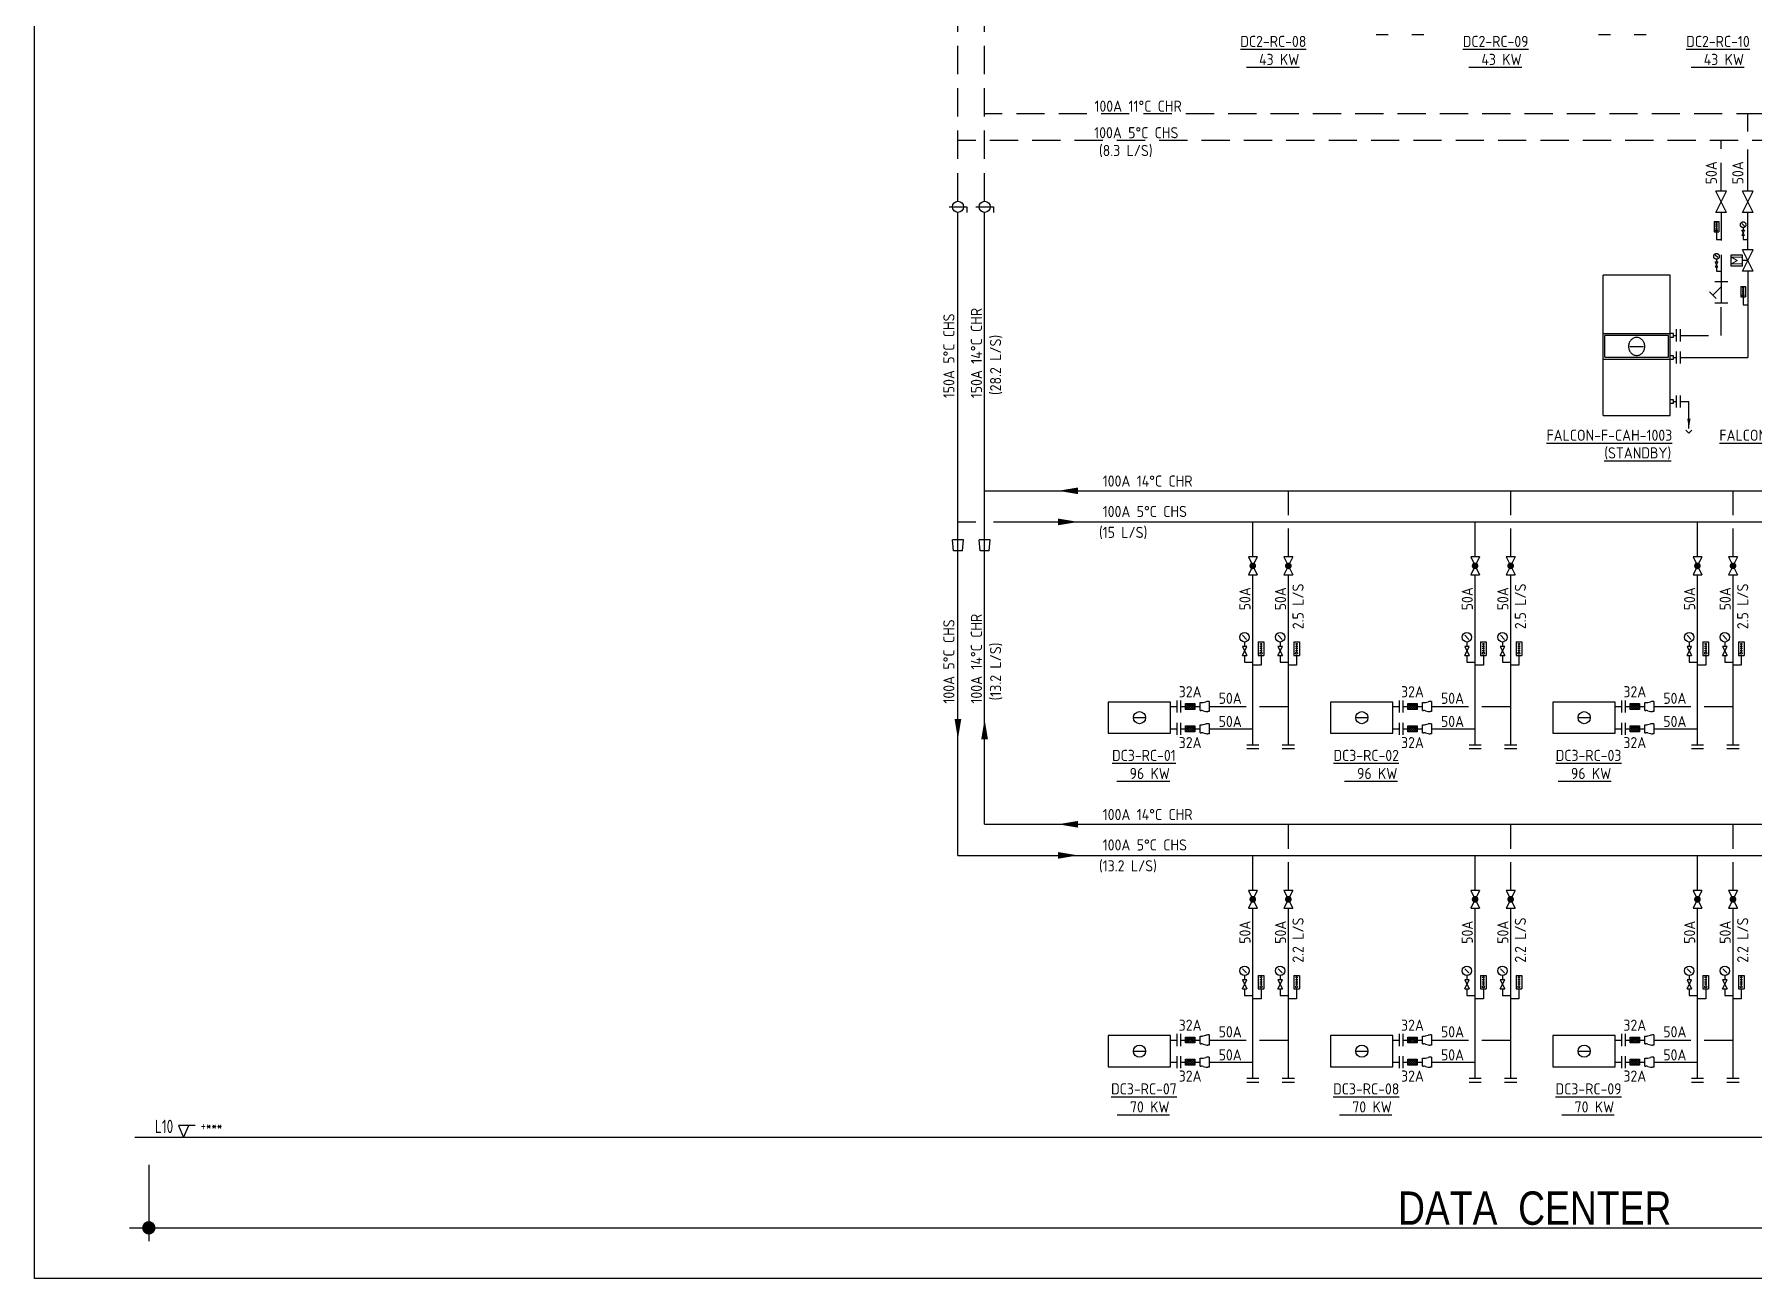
# Model space of a CAD drawing. Extents: x 41366 to 42076, y 84937 to 85507.
# Drawn here: x 41365.6 to 41752.2, y 84936.7 to 85216.5 of the extents above; entities that cross this region are included whole.
import ezdxf
from ezdxf.enums import TextEntityAlignment as Align

# ---------------------------------------------------------------- set-up
doc = ezdxf.new("R2010")
doc.units = 0
doc.header["$LTSCALE"] = 10
doc.linetypes.add('HIDDEN', pattern=[9.525, 6.35, -3.175])
for name, color, linetype in [('A-DETL-01', 1, 'Continuous'), ('DETL-TXT', 4, 'Continuous'), ('G-ANNO-TEXT', 3, 'Continuous'), ('M-CWTR-9PIPE-R', 110, 'Continuous'), ('M-CWTR-VAVE', 2, 'Continuous'), ('M-EQ-DCC-P2', 22, 'Continuous'), ('M-EQPM-TXT', 4, 'Continuous'), ('M-HVAC-CPIPE', 4, 'Continuous'), ('M-HVAC-EQPM', 22, 'Continuous'), ('M-PIPE-CHWR20', 110, 'Continuous'), ('M-PIPE-CHWS12', 130, 'Continuous'), ('M-PIPE-FITTING', 2, 'Continuous'), ('U-CDA-TXT', 4, 'Continuous'), ('U-CDA-V', 3, 'Continuous'), ('U-CH-V', 3, 'Continuous')]:
    doc.layers.add(name, color=color, linetype=linetype)
doc.styles.add('AA-TXT', font='isocp.shx', dxfattribs={"width": 0.8, "bigfont": 'chineset.shx'})

# ---------------------------------------------------------------- blocks, each defined once
blk = doc.blocks.new('RISER-TXT')
at = {"layer": 'G-ANNO-TEXT'}
for p, q in [((-1.15, 2.64), (0, 0)), ((2.6, 2.64), (-1.15, 2.64)), ((0, 0), (1.15, 2.64))]:
    blk.add_line(p, q, dxfattribs=at)
at = {"layer": 'G-ANNO-TEXT', "style": 'AA-TXT', "width": 0.8}
blk.add_attdef('LEVEL', text='', height=3, dxfattribs=at).set_placement((-2.33, 0.96), align=Align.RIGHT)
blk.add_attdef('HIGEHT', (3.82, 1.42), '', height=2.5, dxfattribs=at)
blk = doc.blocks.new('_Dot')
at = {"color": 0, "linetype": 'ByBlock', "lineweight": -2}
blk.add_line((-0.5, 0), (-1, 0), dxfattribs=at)
at = {"color": 0, "linetype": 'ByBlock', "const_width": 0.5}
blk.add_lwpolyline([(-0.25, 0, 1), (0.25, 0, 1)], format="xyb", close=True, dxfattribs=at)
blk = doc.blocks.new('R4-3')
for p, q in [((-4.4, 0), (4.4, 0)), ((4.4, 0), (4.4, -1.1)), ((-5.7, -10.2), (-5.7, -8.7)), ((5.7, -10.2), (-5.7, -10.2)), ((-4.7, -3.5), (-5.4, -6.4)), ((-4.4, 0), (-4.4, -1.1)), ((4.7, -3.5), (5.4, -6.4)), ((5.7, -10.2), (5.7, -8.7))]:
    blk.add_line(p, q)
for centre, start, end in [((4.3, -8.7), 166.373, 180), ((-14.4, -1.1), 346.373, 0), ((14.4, -1.1), 180, 193.627), ((-4.3, -8.7), 0, 13.627)]:
    blk.add_arc(centre, 10, start, end)
blk = doc.blocks.new('A$C5D640173')
at = {"layer": 'U-CDA-V'}
for p, q in [((0, 0), (0, 2.72)), ((0.88, 0), (0.88, 2.72))]:
    blk.add_line(p, q, dxfattribs=at)

msp = doc.modelspace()

# ---------------------------------------------------------------- hatches: boundary and pattern name
at = {"layer": 'M-PIPE-FITTING', "ltscale": 0.1}
h = msp.add_hatch(dxfattribs=at)
h.set_pattern_fill('ANSI37', color=256, scale=2.66144, style=0)
h.set_pattern_definition([(45, (41490.26258, 84876.54358), (-0.2352403, 0.2352403), []), (135, (41490.26258, 84876.54358), (-0.2352403, -0.2352403), [])])
h.paths.add_polyline_path([(41624.42, 85066.01), (41626.55, 85066.01), (41626.55, 85064.68), (41624.42, 85064.68)])
h = msp.add_hatch(dxfattribs=at)
h.set_pattern_fill('ANSI37', color=256, scale=2.66144, style=0)
h.set_pattern_definition([(45, (41540.26258, 84876.54358), (-0.2352403, 0.2352403), []), (135, (41540.26258, 84876.54358), (-0.2352403, -0.2352403), [])])
h.paths.add_polyline_path([(41674.42, 85066.01), (41676.55, 85066.01), (41676.55, 85064.68), (41674.42, 85064.68)])
h = msp.add_hatch(dxfattribs=at)
h.set_pattern_fill('ANSI37', color=256, scale=2.66144, style=0)
h.set_pattern_definition([(45, (41590.26258, 84876.54358), (-0.2352403, 0.2352403), []), (135, (41590.26258, 84876.54358), (-0.2352403, -0.2352403), [])])
h.paths.add_polyline_path([(41724.42, 85066.01), (41726.55, 85066.01), (41726.55, 85064.68), (41724.42, 85064.68)])
h = msp.add_hatch(dxfattribs=at)
h.set_pattern_fill('ANSI37', color=256, scale=2.66144, style=0)
h.set_pattern_definition([(45, (41490.26258, 84871.54358), (-0.2352403, 0.2352403), []), (135, (41490.26258, 84871.54358), (-0.2352403, -0.2352403), [])])
h.paths.add_polyline_path([(41624.42, 85061.01), (41626.55, 85061.01), (41626.55, 85059.68), (41624.42, 85059.68)])
h = msp.add_hatch(dxfattribs=at)
h.set_pattern_fill('ANSI37', color=256, scale=2.66144, style=0)
h.set_pattern_definition([(45, (41540.26258, 84871.54358), (-0.2352403, 0.2352403), []), (135, (41540.26258, 84871.54358), (-0.2352403, -0.2352403), [])])
h.paths.add_polyline_path([(41674.42, 85061.01), (41676.55, 85061.01), (41676.55, 85059.68), (41674.42, 85059.68)])
h = msp.add_hatch(dxfattribs=at)
h.set_pattern_fill('ANSI37', color=256, scale=2.66144, style=0)
h.set_pattern_definition([(45, (41590.26258, 84871.54358), (-0.2352403, 0.2352403), []), (135, (41590.26258, 84871.54358), (-0.2352403, -0.2352403), [])])
h.paths.add_polyline_path([(41724.42, 85061.01), (41726.55, 85061.01), (41726.55, 85059.68), (41724.42, 85059.68)])
h = msp.add_hatch(dxfattribs=at)
h.set_pattern_fill('ANSI37', color=256, scale=2.66144, style=0)
h.set_pattern_definition([(45, (41490.26258, 84801.54358), (-0.2352403, 0.2352403), []), (135, (41490.26258, 84801.54358), (-0.2352403, -0.2352403), [])])
h.paths.add_polyline_path([(41624.42, 84991.01), (41626.55, 84991.01), (41626.55, 84989.68), (41624.42, 84989.68)])
h = msp.add_hatch(dxfattribs=at)
h.set_pattern_fill('ANSI37', color=256, scale=2.66144, style=0)
h.set_pattern_definition([(45, (41540.26258, 84801.54358), (-0.2352403, 0.2352403), []), (135, (41540.26258, 84801.54358), (-0.2352403, -0.2352403), [])])
h.paths.add_polyline_path([(41674.42, 84991.01), (41676.55, 84991.01), (41676.55, 84989.68), (41674.42, 84989.68)])
h = msp.add_hatch(dxfattribs=at)
h.set_pattern_fill('ANSI37', color=256, scale=2.66144, style=0)
h.set_pattern_definition([(45, (41590.26258, 84801.54358), (-0.2352403, 0.2352403), []), (135, (41590.26258, 84801.54358), (-0.2352403, -0.2352403), [])])
h.paths.add_polyline_path([(41724.42, 84991.01), (41726.55, 84991.01), (41726.55, 84989.68), (41724.42, 84989.68)])
h = msp.add_hatch(dxfattribs=at)
h.set_pattern_fill('ANSI37', color=256, scale=2.66144, style=0)
h.set_pattern_definition([(45, (41490.26258, 84796.54358), (-0.2352403, 0.2352403), []), (135, (41490.26258, 84796.54358), (-0.2352403, -0.2352403), [])])
h.paths.add_polyline_path([(41624.42, 84986.01), (41626.55, 84986.01), (41626.55, 84984.68), (41624.42, 84984.68)])
h = msp.add_hatch(dxfattribs=at)
h.set_pattern_fill('ANSI37', color=256, scale=2.66144, style=0)
h.set_pattern_definition([(45, (41540.26258, 84796.54358), (-0.2352403, 0.2352403), []), (135, (41540.26258, 84796.54358), (-0.2352403, -0.2352403), [])])
h.paths.add_polyline_path([(41674.42, 84986.01), (41676.55, 84986.01), (41676.55, 84984.68), (41674.42, 84984.68)])
h = msp.add_hatch(dxfattribs=at)
h.set_pattern_fill('ANSI37', color=256, scale=2.66144, style=0)
h.set_pattern_definition([(45, (41590.26258, 84796.54358), (-0.2352403, 0.2352403), []), (135, (41590.26258, 84796.54358), (-0.2352403, -0.2352403), [])])
h.paths.add_polyline_path([(41724.42, 84986.01), (41726.55, 84986.01), (41726.55, 84984.68), (41724.42, 84984.68)])

# ---------------------------------------------------------------- linework, layer by layer
at = {"color": 2}
for p, q in [((41391.3, 84962.28), (41391.3, 84945.11)), ((41386.94, 84948.11), (42041.39, 84948.11))]:
    msp.add_line(p, q, dxfattribs=at)
at = {"layer": 'A-DETL-01', "linetype": 'Continuous'}
msp.add_line((42049.3, 84968.46), (41388.12, 84968.46), dxfattribs=at)
at = {"layer": 'DEFPOINTS', "color": 1}
msp.add_lwpolyline([(41365.57, 85507.15), (42076.35, 85507.15), (42076.35, 84936.69), (41365.57, 84936.69)], close=True, dxfattribs=at)
at = {"layer": 'M-CWTR-9PIPE-R', "color": 252, "linetype": 'HIDDEN'}
for p, q in [((41750.88, 85194.66), (41750.88, 85198.66)), ((41750.88, 85181.29), (41750.88, 85190.66)), ((41750.91, 85168.06), (41750.91, 85176.49)), ((41750.9, 85163.26), (41750.9, 85143.83)), ((41735.71, 85143.83), (41750.9, 85143.83))]:
    msp.add_line(p, q, dxfattribs=at)
at = {"layer": 'M-CWTR-VAVE', "color": 252, "linetype": 'HIDDEN'}
for p, q in [((41743.72, 85176.49), (41746.12, 85181.29)), ((41746.12, 85176.49), (41743.72, 85181.29)), ((41746.12, 85181.29), (41743.72, 85181.29)), ((41749.71, 85176.49), (41752.11, 85181.29)), ((41752.11, 85176.49), (41749.71, 85181.29)), ((41752.11, 85181.29), (41749.71, 85181.29)), ((41746.12, 85176.49), (41743.72, 85176.49)), ((41752.11, 85176.49), (41749.71, 85176.49)), ((41743.36, 85174.45), (41744.34, 85174.45)), ((41743.36, 85174.45), (41744.34, 85174.45)), ((41743.36, 85174.45), (41743.36, 85172.09)), ((41743.36, 85174.45), (41743.36, 85172.09)), ((41743.36, 85172.09), (41744.34, 85172.09)), ((41743.36, 85172.09), (41744.34, 85172.09)), ((41743.66, 85174.13), (41744.05, 85174.13)), ((41743.66, 85174.13), (41744.05, 85174.13)), ((41743.66, 85173.74), (41744.05, 85173.74)), ((41743.66, 85173.74), (41744.05, 85173.74)), ((41743.66, 85173.35), (41744.05, 85173.35)), ((41743.66, 85173.35), (41744.05, 85173.35)), ((41743.66, 85172.95), (41744.05, 85172.95)), ((41743.66, 85172.95), (41744.05, 85172.95)), ((41743.85, 85174.24), (41743.85, 85172.63)), ((41743.85, 85174.24), (41743.85, 85172.63)), ((41743.85, 85172.09), (41743.85, 85170.35)), ((41743.85, 85172.09), (41743.85, 85170.35)), ((41744.34, 85174.45), (41744.34, 85172.09)), ((41744.34, 85174.45), (41744.34, 85172.09)), ((41750.15, 85172.46), (41749.55, 85171.26)), ((41750.15, 85171.26), (41749.55, 85172.46)), ((41749.55, 85172.46), (41750.15, 85172.46)), ((41750.15, 85171.26), (41749.55, 85171.26)), ((41750.13, 85173.42), (41749.58, 85173.97)), ((41749.85, 85173.06), (41749.85, 85172.46)), ((41749.85, 85171.26), (41749.85, 85170.35)), ((41743.85, 85170.35), (41744.9, 85170.35)), ((41749.71, 85163.26), (41752.11, 85168.06)), ((41752.11, 85163.26), (41749.71, 85168.06)), ((41752.11, 85168.06), (41749.71, 85168.06)), ((41749.85, 85170.35), (41750.9, 85170.35)), ((41744.15, 85165.36), (41743.55, 85164.16)), ((41744.15, 85164.16), (41743.55, 85165.36)), ((41743.55, 85165.36), (41744.15, 85165.36)), ((41744.15, 85164.16), (41743.55, 85164.16)), ((41744.13, 85166.33), (41743.58, 85166.88)), ((41743.85, 85165.96), (41743.85, 85165.36)), ((41743.85, 85164.16), (41743.85, 85163.26)), ((41744.91, 85159.77), (41743.01, 85157.86)), ((41746.42, 85160.86), (41743.45, 85160.86)), ((41743.85, 85163.26), (41744.9, 85163.26)), ((41744.91, 85160.86), (41744.91, 85156.06)), ((41749.36, 85159.81), (41750.34, 85159.81)), ((41749.36, 85159.81), (41750.34, 85159.81)), ((41749.36, 85159.81), (41749.36, 85157.46)), ((41749.36, 85159.81), (41749.36, 85157.46)), ((41752.11, 85163.26), (41749.71, 85163.26)), ((41750.34, 85159.81), (41750.34, 85157.46)), ((41750.34, 85159.81), (41750.34, 85157.46)), ((41742.25, 85158.62), (41743.77, 85157.1)), ((41746.42, 85156.06), (41743.45, 85156.06)), ((41749.36, 85157.46), (41750.34, 85157.46)), ((41749.36, 85157.46), (41750.34, 85157.46)), ((41749.66, 85159.5), (41750.05, 85159.5)), ((41749.66, 85159.5), (41750.05, 85159.5)), ((41749.66, 85159.1), (41750.05, 85159.1)), ((41749.66, 85159.1), (41750.05, 85159.1)), ((41749.66, 85158.71), (41750.05, 85158.71)), ((41749.66, 85158.71), (41750.05, 85158.71)), ((41749.66, 85158.32), (41750.05, 85158.32)), ((41749.66, 85158.32), (41750.05, 85158.32)), ((41749.85, 85159.61), (41749.85, 85157.99)), ((41749.85, 85159.61), (41749.85, 85157.99)), ((41749.85, 85157.46), (41749.85, 85155.72)), ((41749.85, 85157.46), (41749.85, 85155.72)), ((41749.85, 85155.72), (41750.9, 85155.72))]:
    msp.add_line(p, q, dxfattribs=at)
at = {"layer": 'M-CWTR-VAVE'}
for p, q in [((41640.57, 85098.99), (41638.57, 85098.99)), ((41640.57, 85098.99), (41638.57, 85094.99)), ((41638.57, 85098.99), (41640.57, 85094.99)), ((41648.57, 85098.99), (41646.57, 85098.99)), ((41648.57, 85098.99), (41646.57, 85094.99)), ((41646.57, 85098.99), (41648.57, 85094.99)), ((41690.57, 85098.99), (41688.57, 85098.99)), ((41690.57, 85098.99), (41688.57, 85094.99)), ((41688.57, 85098.99), (41690.57, 85094.99)), ((41698.57, 85098.99), (41696.57, 85098.99)), ((41698.57, 85098.99), (41696.57, 85094.99)), ((41696.57, 85098.99), (41698.57, 85094.99)), ((41740.57, 85098.99), (41738.57, 85098.99)), ((41740.57, 85098.99), (41738.57, 85094.99)), ((41738.57, 85098.99), (41740.57, 85094.99)), ((41748.57, 85098.99), (41746.57, 85098.99)), ((41748.57, 85098.99), (41746.57, 85094.99)), ((41746.57, 85098.99), (41748.57, 85094.99)), ((41638.57, 85094.99), (41640.57, 85094.99)), ((41646.57, 85094.99), (41648.57, 85094.99)), ((41688.57, 85094.99), (41690.57, 85094.99)), ((41696.57, 85094.99), (41698.57, 85094.99)), ((41738.57, 85094.99), (41740.57, 85094.99)), ((41746.57, 85094.99), (41748.57, 85094.99)), ((41638.22, 85078.86), (41637.22, 85078.86)), ((41637.22, 85076.86), (41638.22, 85078.86)), ((41637.22, 85078.86), (41638.22, 85076.86)), ((41638.18, 85080.46), (41637.26, 85081.38)), ((41637.72, 85079.86), (41637.72, 85078.86)), ((41640.79, 85079.87), (41642.04, 85079.87)), ((41640.79, 85079.87), (41640.79, 85076.86)), ((41641.16, 85079.47), (41641.67, 85079.47)), ((41641.16, 85078.96), (41641.67, 85078.96)), ((41641.16, 85078.46), (41641.67, 85078.46)), ((41641.42, 85079.61), (41641.42, 85077.54)), ((41642.04, 85079.87), (41642.04, 85076.86)), ((41646.22, 85078.86), (41645.22, 85078.86)), ((41645.22, 85076.86), (41646.22, 85078.86)), ((41645.22, 85078.86), (41646.22, 85076.86)), ((41646.18, 85080.46), (41645.26, 85081.38)), ((41645.72, 85079.86), (41645.72, 85078.86)), ((41648.79, 85079.87), (41650.04, 85079.87)), ((41648.79, 85079.87), (41648.79, 85076.86)), ((41649.16, 85079.47), (41649.67, 85079.47)), ((41649.16, 85078.96), (41649.67, 85078.96)), ((41649.16, 85078.46), (41649.67, 85078.46)), ((41649.42, 85079.61), (41649.42, 85077.54)), ((41650.04, 85079.87), (41650.04, 85076.86)), ((41688.22, 85078.86), (41687.22, 85078.86)), ((41687.22, 85076.86), (41688.22, 85078.86)), ((41687.22, 85078.86), (41688.22, 85076.86)), ((41688.18, 85080.46), (41687.26, 85081.38)), ((41687.72, 85079.86), (41687.72, 85078.86)), ((41690.79, 85079.87), (41692.04, 85079.87)), ((41690.79, 85079.87), (41690.79, 85076.86)), ((41691.16, 85079.47), (41691.67, 85079.47)), ((41691.16, 85078.96), (41691.67, 85078.96)), ((41691.16, 85078.46), (41691.67, 85078.46)), ((41691.42, 85079.61), (41691.42, 85077.54)), ((41692.04, 85079.87), (41692.04, 85076.86)), ((41696.22, 85078.86), (41695.22, 85078.86)), ((41695.22, 85076.86), (41696.22, 85078.86)), ((41695.22, 85078.86), (41696.22, 85076.86)), ((41696.18, 85080.46), (41695.26, 85081.38)), ((41695.72, 85079.86), (41695.72, 85078.86)), ((41698.79, 85079.87), (41700.04, 85079.87)), ((41698.79, 85079.87), (41698.79, 85076.86)), ((41699.16, 85079.47), (41699.67, 85079.47)), ((41699.16, 85078.96), (41699.67, 85078.96)), ((41699.16, 85078.46), (41699.67, 85078.46)), ((41699.42, 85079.61), (41699.42, 85077.54)), ((41700.04, 85079.87), (41700.04, 85076.86)), ((41738.22, 85078.86), (41737.22, 85078.86)), ((41737.22, 85076.86), (41738.22, 85078.86)), ((41737.22, 85078.86), (41738.22, 85076.86)), ((41738.18, 85080.46), (41737.26, 85081.38)), ((41737.72, 85079.86), (41737.72, 85078.86)), ((41740.79, 85079.87), (41742.04, 85079.87)), ((41740.79, 85079.87), (41740.79, 85076.86)), ((41741.16, 85079.47), (41741.67, 85079.47)), ((41741.16, 85078.96), (41741.67, 85078.96)), ((41741.16, 85078.46), (41741.67, 85078.46)), ((41741.42, 85079.61), (41741.42, 85077.54)), ((41742.04, 85079.87), (41742.04, 85076.86)), ((41746.22, 85078.86), (41745.22, 85078.86)), ((41745.22, 85076.86), (41746.22, 85078.86)), ((41745.22, 85078.86), (41746.22, 85076.86)), ((41746.18, 85080.46), (41745.26, 85081.38)), ((41745.72, 85079.86), (41745.72, 85078.86)), ((41748.79, 85079.87), (41750.04, 85079.87)), ((41748.79, 85079.87), (41748.79, 85076.86)), ((41749.16, 85079.47), (41749.67, 85079.47)), ((41749.16, 85078.96), (41749.67, 85078.96)), ((41749.16, 85078.46), (41749.67, 85078.46)), ((41749.42, 85079.61), (41749.42, 85077.54)), ((41750.04, 85079.87), (41750.04, 85076.86)), ((41637.22, 85076.86), (41638.22, 85076.86)), ((41637.72, 85076.86), (41637.72, 85075.35)), ((41637.72, 85075.35), (41639.57, 85075.35)), ((41641.42, 85074.63), (41639.57, 85074.63)), ((41640.79, 85076.86), (41642.04, 85076.86)), ((41641.16, 85077.96), (41641.67, 85077.96)), ((41641.42, 85076.86), (41641.42, 85074.63)), ((41645.22, 85076.86), (41646.22, 85076.86)), ((41645.72, 85076.86), (41645.72, 85075.35)), ((41645.72, 85075.35), (41647.57, 85075.35)), ((41649.42, 85074.63), (41647.57, 85074.63)), ((41648.79, 85076.86), (41650.04, 85076.86)), ((41649.16, 85077.96), (41649.67, 85077.96)), ((41649.42, 85076.86), (41649.42, 85074.63)), ((41687.22, 85076.86), (41688.22, 85076.86)), ((41687.72, 85076.86), (41687.72, 85075.35)), ((41687.72, 85075.35), (41689.57, 85075.35)), ((41691.42, 85074.63), (41689.57, 85074.63)), ((41690.79, 85076.86), (41692.04, 85076.86)), ((41691.16, 85077.96), (41691.67, 85077.96)), ((41691.42, 85076.86), (41691.42, 85074.63)), ((41695.22, 85076.86), (41696.22, 85076.86)), ((41695.72, 85076.86), (41695.72, 85075.35)), ((41695.72, 85075.35), (41697.57, 85075.35)), ((41699.42, 85074.63), (41697.57, 85074.63)), ((41698.79, 85076.86), (41700.04, 85076.86)), ((41699.16, 85077.96), (41699.67, 85077.96)), ((41699.42, 85076.86), (41699.42, 85074.63)), ((41737.22, 85076.86), (41738.22, 85076.86)), ((41737.72, 85076.86), (41737.72, 85075.35)), ((41737.72, 85075.35), (41739.57, 85075.35)), ((41741.42, 85074.63), (41739.57, 85074.63)), ((41740.79, 85076.86), (41742.04, 85076.86)), ((41741.16, 85077.96), (41741.67, 85077.96)), ((41741.42, 85076.86), (41741.42, 85074.63)), ((41745.22, 85076.86), (41746.22, 85076.86)), ((41745.72, 85076.86), (41745.72, 85075.35)), ((41745.72, 85075.35), (41747.57, 85075.35)), ((41749.42, 85074.63), (41747.57, 85074.63)), ((41748.79, 85076.86), (41750.04, 85076.86)), ((41749.16, 85077.96), (41749.67, 85077.96)), ((41749.42, 85076.86), (41749.42, 85074.63)), ((41640.57, 85023.99), (41638.57, 85023.99)), ((41640.57, 85023.99), (41638.57, 85019.99)), ((41638.57, 85023.99), (41640.57, 85019.99)), ((41648.57, 85023.99), (41646.57, 85023.99)), ((41648.57, 85023.99), (41646.57, 85019.99)), ((41646.57, 85023.99), (41648.57, 85019.99)), ((41690.57, 85023.99), (41688.57, 85023.99)), ((41690.57, 85023.99), (41688.57, 85019.99)), ((41688.57, 85023.99), (41690.57, 85019.99)), ((41698.57, 85023.99), (41696.57, 85023.99)), ((41698.57, 85023.99), (41696.57, 85019.99)), ((41696.57, 85023.99), (41698.57, 85019.99)), ((41740.57, 85023.99), (41738.57, 85023.99)), ((41740.57, 85023.99), (41738.57, 85019.99)), ((41738.57, 85023.99), (41740.57, 85019.99)), ((41748.57, 85023.99), (41746.57, 85023.99)), ((41748.57, 85023.99), (41746.57, 85019.99)), ((41746.57, 85023.99), (41748.57, 85019.99)), ((41638.57, 85019.99), (41640.57, 85019.99)), ((41646.57, 85019.99), (41648.57, 85019.99)), ((41688.57, 85019.99), (41690.57, 85019.99)), ((41696.57, 85019.99), (41698.57, 85019.99)), ((41738.57, 85019.99), (41740.57, 85019.99)), ((41746.57, 85019.99), (41748.57, 85019.99)), ((41638.18, 85005.46), (41637.26, 85006.38)), ((41646.18, 85005.46), (41645.26, 85006.38)), ((41688.18, 85005.46), (41687.26, 85006.38)), ((41696.18, 85005.46), (41695.26, 85006.38)), ((41738.18, 85005.46), (41737.26, 85006.38)), ((41746.18, 85005.46), (41745.26, 85006.38)), ((41638.22, 85003.86), (41637.22, 85003.86)), ((41637.22, 85001.86), (41638.22, 85003.86)), ((41637.22, 85003.86), (41638.22, 85001.86)), ((41637.22, 85001.86), (41638.22, 85001.86)), ((41637.72, 85004.86), (41637.72, 85003.86)), ((41637.72, 85001.86), (41637.72, 85000.35)), ((41640.79, 85004.87), (41642.04, 85004.87)), ((41640.79, 85004.87), (41640.79, 85001.86)), ((41640.79, 85001.86), (41642.04, 85001.86)), ((41641.16, 85004.47), (41641.67, 85004.47)), ((41641.16, 85003.96), (41641.67, 85003.96)), ((41641.16, 85003.46), (41641.67, 85003.46)), ((41641.16, 85002.96), (41641.67, 85002.96)), ((41641.42, 85004.61), (41641.42, 85002.54)), ((41641.42, 85001.86), (41641.42, 84999.63)), ((41642.04, 85004.87), (41642.04, 85001.86)), ((41646.22, 85003.86), (41645.22, 85003.86)), ((41645.22, 85001.86), (41646.22, 85003.86)), ((41645.22, 85003.86), (41646.22, 85001.86)), ((41645.22, 85001.86), (41646.22, 85001.86)), ((41645.72, 85004.86), (41645.72, 85003.86)), ((41645.72, 85001.86), (41645.72, 85000.35)), ((41648.79, 85004.87), (41650.04, 85004.87)), ((41648.79, 85004.87), (41648.79, 85001.86)), ((41648.79, 85001.86), (41650.04, 85001.86)), ((41649.16, 85004.47), (41649.67, 85004.47)), ((41649.16, 85003.96), (41649.67, 85003.96)), ((41649.16, 85003.46), (41649.67, 85003.46)), ((41649.16, 85002.96), (41649.67, 85002.96)), ((41649.42, 85004.61), (41649.42, 85002.54)), ((41649.42, 85001.86), (41649.42, 84999.63)), ((41650.04, 85004.87), (41650.04, 85001.86)), ((41688.22, 85003.86), (41687.22, 85003.86)), ((41687.22, 85001.86), (41688.22, 85003.86)), ((41687.22, 85003.86), (41688.22, 85001.86)), ((41687.22, 85001.86), (41688.22, 85001.86)), ((41687.72, 85004.86), (41687.72, 85003.86)), ((41687.72, 85001.86), (41687.72, 85000.35)), ((41690.79, 85004.87), (41692.04, 85004.87)), ((41690.79, 85004.87), (41690.79, 85001.86)), ((41690.79, 85001.86), (41692.04, 85001.86)), ((41691.16, 85004.47), (41691.67, 85004.47)), ((41691.16, 85003.96), (41691.67, 85003.96)), ((41691.16, 85003.46), (41691.67, 85003.46)), ((41691.16, 85002.96), (41691.67, 85002.96)), ((41691.42, 85004.61), (41691.42, 85002.54)), ((41691.42, 85001.86), (41691.42, 84999.63)), ((41692.04, 85004.87), (41692.04, 85001.86)), ((41696.22, 85003.86), (41695.22, 85003.86)), ((41695.22, 85001.86), (41696.22, 85003.86)), ((41695.22, 85003.86), (41696.22, 85001.86)), ((41695.22, 85001.86), (41696.22, 85001.86)), ((41695.72, 85004.86), (41695.72, 85003.86)), ((41695.72, 85001.86), (41695.72, 85000.35)), ((41698.79, 85004.87), (41700.04, 85004.87)), ((41698.79, 85004.87), (41698.79, 85001.86)), ((41698.79, 85001.86), (41700.04, 85001.86)), ((41699.16, 85004.47), (41699.67, 85004.47)), ((41699.16, 85003.96), (41699.67, 85003.96)), ((41699.16, 85003.46), (41699.67, 85003.46)), ((41699.16, 85002.96), (41699.67, 85002.96)), ((41699.42, 85004.61), (41699.42, 85002.54)), ((41699.42, 85001.86), (41699.42, 84999.63)), ((41700.04, 85004.87), (41700.04, 85001.86)), ((41738.22, 85003.86), (41737.22, 85003.86)), ((41737.22, 85001.86), (41738.22, 85003.86)), ((41737.22, 85003.86), (41738.22, 85001.86)), ((41737.22, 85001.86), (41738.22, 85001.86)), ((41737.72, 85004.86), (41737.72, 85003.86)), ((41737.72, 85001.86), (41737.72, 85000.35)), ((41740.79, 85004.87), (41742.04, 85004.87)), ((41740.79, 85004.87), (41740.79, 85001.86)), ((41740.79, 85001.86), (41742.04, 85001.86)), ((41741.16, 85004.47), (41741.67, 85004.47)), ((41741.16, 85003.96), (41741.67, 85003.96)), ((41741.16, 85003.46), (41741.67, 85003.46)), ((41741.16, 85002.96), (41741.67, 85002.96)), ((41741.42, 85004.61), (41741.42, 85002.54)), ((41741.42, 85001.86), (41741.42, 84999.63)), ((41742.04, 85004.87), (41742.04, 85001.86)), ((41746.22, 85003.86), (41745.22, 85003.86)), ((41745.22, 85001.86), (41746.22, 85003.86)), ((41745.22, 85003.86), (41746.22, 85001.86)), ((41745.22, 85001.86), (41746.22, 85001.86)), ((41745.72, 85004.86), (41745.72, 85003.86)), ((41745.72, 85001.86), (41745.72, 85000.35)), ((41748.79, 85004.87), (41750.04, 85004.87)), ((41748.79, 85004.87), (41748.79, 85001.86)), ((41748.79, 85001.86), (41750.04, 85001.86)), ((41749.16, 85004.47), (41749.67, 85004.47)), ((41749.16, 85003.96), (41749.67, 85003.96)), ((41749.16, 85003.46), (41749.67, 85003.46)), ((41749.16, 85002.96), (41749.67, 85002.96)), ((41749.42, 85004.61), (41749.42, 85002.54)), ((41749.42, 85001.86), (41749.42, 84999.63)), ((41750.04, 85004.87), (41750.04, 85001.86)), ((41637.72, 85000.35), (41639.57, 85000.35)), ((41641.42, 84999.63), (41639.57, 84999.63)), ((41645.72, 85000.35), (41647.57, 85000.35)), ((41649.42, 84999.63), (41647.57, 84999.63)), ((41687.72, 85000.35), (41689.57, 85000.35)), ((41691.42, 84999.63), (41689.57, 84999.63)), ((41695.72, 85000.35), (41697.57, 85000.35)), ((41699.42, 84999.63), (41697.57, 84999.63)), ((41737.72, 85000.35), (41739.57, 85000.35)), ((41741.42, 84999.63), (41739.57, 84999.63)), ((41745.72, 85000.35), (41747.57, 85000.35)), ((41749.42, 84999.63), (41747.57, 84999.63))]:
    msp.add_line(p, q, dxfattribs=at)
at = {"layer": 'M-CWTR-VAVE', "const_width": 0.75}
for points in [[(41639.19, 85096.99, 1), (41639.94, 85096.99, 1)], [(41647.19, 85096.99, 1), (41647.94, 85096.99, 1)], [(41689.19, 85096.99, 1), (41689.94, 85096.99, 1)], [(41697.19, 85096.99, 1), (41697.94, 85096.99, 1)], [(41739.19, 85096.99, 1), (41739.94, 85096.99, 1)], [(41747.19, 85096.99, 1), (41747.94, 85096.99, 1)], [(41639.19, 85021.99, 1), (41639.94, 85021.99, 1)], [(41647.19, 85021.99, 1), (41647.94, 85021.99, 1)], [(41689.19, 85021.99, 1), (41689.94, 85021.99, 1)], [(41697.19, 85021.99, 1), (41697.94, 85021.99, 1)], [(41739.19, 85021.99, 1), (41739.94, 85021.99, 1)], [(41747.19, 85021.99, 1), (41747.94, 85021.99, 1)]]:
    msp.add_lwpolyline(points, format="xyb", close=True, dxfattribs=at)
at = {"layer": 'M-CWTR-VAVE', "color": 252, "linetype": 'HIDDEN'}
for centre, radius in [((41743.85, 85172.45), 0.174), ((41743.85, 85172.45), 0.174), ((41749.85, 85173.7), 0.637), ((41743.85, 85166.6), 0.637), ((41749.85, 85157.82), 0.174), ((41749.85, 85157.82), 0.174)]:
    msp.add_circle(centre, radius, dxfattribs=at)
at = {"layer": 'M-CWTR-VAVE'}
for centre, radius in [((41637.72, 85080.92), 1.06), ((41645.72, 85080.92), 1.06), ((41687.72, 85080.92), 1.06), ((41695.72, 85080.92), 1.06), ((41737.72, 85080.92), 1.06), ((41745.72, 85080.92), 1.06), ((41641.42, 85077.32), 0.223), ((41649.42, 85077.32), 0.223), ((41691.42, 85077.32), 0.223), ((41699.42, 85077.32), 0.223), ((41741.42, 85077.32), 0.223), ((41749.42, 85077.32), 0.223), ((41637.72, 85005.92), 1.06), ((41645.72, 85005.92), 1.06), ((41687.72, 85005.92), 1.06), ((41695.72, 85005.92), 1.06), ((41737.72, 85005.92), 1.06), ((41745.72, 85005.92), 1.06), ((41641.42, 85002.32), 0.223), ((41649.42, 85002.32), 0.223), ((41691.42, 85002.32), 0.223), ((41699.42, 85002.32), 0.223), ((41741.42, 85002.32), 0.223), ((41749.42, 85002.32), 0.223)]:
    msp.add_circle(centre, radius, dxfattribs=at)
at = {"layer": 'M-EQ-DCC-P2'}
for p, q in [((41621.08, 85065.35), (41622.54, 85065.35)), ((41622.54, 85063.99), (41622.54, 85066.71)), ((41623.42, 85063.99), (41623.42, 85066.71)), ((41671.08, 85065.35), (41672.54, 85065.35)), ((41672.54, 85063.99), (41672.54, 85066.71)), ((41673.42, 85063.99), (41673.42, 85066.71)), ((41721.08, 85065.35), (41722.54, 85065.35)), ((41722.54, 85063.99), (41722.54, 85066.71)), ((41723.42, 85063.99), (41723.42, 85066.71)), ((41612.86, 85062.85), (41615.29, 85062.85)), ((41621.08, 85060.35), (41622.54, 85060.35)), ((41622.54, 85058.99), (41622.54, 85061.71)), ((41623.42, 85058.99), (41623.42, 85061.71)), ((41662.86, 85062.85), (41665.29, 85062.85)), ((41671.08, 85060.35), (41672.54, 85060.35)), ((41672.54, 85058.99), (41672.54, 85061.71)), ((41673.42, 85058.99), (41673.42, 85061.71)), ((41712.86, 85062.85), (41715.29, 85062.85)), ((41721.08, 85060.35), (41722.54, 85060.35)), ((41722.54, 85058.99), (41722.54, 85061.71)), ((41723.42, 85058.99), (41723.42, 85061.71)), ((41621.08, 84990.35), (41622.54, 84990.35)), ((41622.54, 84988.99), (41622.54, 84991.71)), ((41623.42, 84988.99), (41623.42, 84991.71)), ((41671.08, 84990.35), (41672.54, 84990.35)), ((41672.54, 84988.99), (41672.54, 84991.71)), ((41673.42, 84988.99), (41673.42, 84991.71)), ((41721.08, 84990.35), (41722.54, 84990.35)), ((41722.54, 84988.99), (41722.54, 84991.71)), ((41723.42, 84988.99), (41723.42, 84991.71)), ((41612.86, 84987.85), (41615.29, 84987.85)), ((41622.54, 84983.99), (41622.54, 84986.71)), ((41623.42, 84983.99), (41623.42, 84986.71)), ((41662.86, 84987.85), (41665.29, 84987.85)), ((41672.54, 84983.99), (41672.54, 84986.71)), ((41673.42, 84983.99), (41673.42, 84986.71)), ((41712.86, 84987.85), (41715.29, 84987.85)), ((41722.54, 84983.99), (41722.54, 84986.71)), ((41723.42, 84983.99), (41723.42, 84986.71)), ((41621.08, 84985.35), (41622.54, 84985.35)), ((41671.08, 84985.35), (41672.54, 84985.35)), ((41721.08, 84985.35), (41722.54, 84985.35))]:
    msp.add_line(p, q, dxfattribs=at)
for points in [[(41621.08, 85066.35), (41607.08, 85066.35), (41607.08, 85059.35), (41621.08, 85059.35)], [(41671.08, 85066.35), (41657.08, 85066.35), (41657.08, 85059.35), (41671.08, 85059.35)], [(41721.08, 85066.35), (41707.08, 85066.35), (41707.08, 85059.35), (41721.08, 85059.35)], [(41621.08, 84991.35), (41607.08, 84991.35), (41607.08, 84984.35), (41621.08, 84984.35)], [(41671.08, 84991.35), (41657.08, 84991.35), (41657.08, 84984.35), (41671.08, 84984.35)], [(41721.08, 84991.35), (41707.08, 84991.35), (41707.08, 84984.35), (41721.08, 84984.35)]]:
    msp.add_lwpolyline(points, close=True, dxfattribs=at)
for centre in [(41614.08, 85062.85), (41664.08, 85062.85), (41714.08, 85062.85), (41614.08, 84987.85), (41664.08, 84987.85), (41714.08, 84987.85)]:
    msp.add_circle(centre, 1.36, dxfattribs=at)
at = {"layer": 'M-HVAC-CPIPE', "color": 252, "linetype": 'HIDDEN'}
for p in [(41735.73, 85133.97), (41737.64, 85127.85)]:
    msp.add_line(p, (41737.64, 85133.97), dxfattribs=at)
at = {"layer": 'M-HVAC-EQPM', "color": 252, "linetype": 'HIDDEN'}
for p, q in [((41718.4, 85130.82), (41718.4, 85162.33)), ((41733.4, 85162.33), (41718.4, 85162.33)), ((41733.4, 85130.82), (41733.4, 85162.33)), ((41733.4, 85149.15), (41718.4, 85149.15)), ((41718.73, 85143.89), (41718.73, 85148.78)), ((41733.06, 85148.78), (41718.73, 85148.78)), ((41733.06, 85143.89), (41733.06, 85148.78)), ((41734.15, 85149.21), (41733.4, 85149.21)), ((41733.4, 85148.45), (41734.15, 85148.45)), ((41734.15, 85148.45), (41734.15, 85149.21)), ((41734.15, 85148.83), (41734.84, 85148.83)), ((41724.38, 85146.33), (41727.41, 85146.33)), ((41734.15, 85144.21), (41733.4, 85144.21)), ((41734.15, 85143.45), (41734.15, 85144.21)), ((41718.4, 85143.51), (41733.4, 85143.51)), ((41718.73, 85143.89), (41733.06, 85143.89)), ((41733.4, 85143.45), (41734.15, 85143.45)), ((41734.15, 85143.83), (41734.84, 85143.83)), ((41734.15, 85134.35), (41733.4, 85134.35)), ((41733.4, 85133.59), (41734.15, 85133.59)), ((41734.15, 85133.59), (41734.15, 85134.35)), ((41734.15, 85133.97), (41734.84, 85133.97)), ((41718.4, 85130.82), (41733.4, 85130.82))]:
    msp.add_line(p, q, dxfattribs=at)
at = {"layer": 'M-HVAC-EQPM', "color": 252, "linetype": 'HIDDEN', "extrusion": (0, 0, -1)}
msp.add_ellipse((41725.9, 85146.33), major_axis=(0, 2.02), ratio=0.9, start_param=-1.570796, end_param=4.712389, dxfattribs=at)
at = {"layer": 'M-PIPE-CHWR20', "color": 252, "linetype": 'HIDDEN', "ltscale": 0.1}
for p, q in [((41579.26, 85178.99), (41579.26, 85479.12)), ((41675.32, 85216.47), (41678.04, 85216.47)), ((41725.32, 85216.47), (41728.04, 85216.47)), ((41830.88, 85198.66), (41579.26, 85198.66))]:
    msp.add_line(p, q, dxfattribs=at)
at = {"layer": 'M-PIPE-CHWR20', "ltscale": 0.1}
for p, q in [((41579.26, 85038.87), (41579.26, 85176.49)), ((41579.26, 85113.87), (41907.24, 85113.87)), ((41647.57, 85108.37), (41647.57, 85113.87)), ((41697.57, 85108.37), (41697.57, 85113.87)), ((41747.57, 85108.37), (41747.57, 85113.87)), ((41578.26, 85100.35), (41578.01, 85102.86)), ((41580.51, 85102.86), (41578.01, 85102.86)), ((41580.26, 85100.35), (41580.51, 85102.86)), ((41647.57, 85098.99), (41647.57, 85105.37)), ((41697.57, 85098.99), (41697.57, 85105.37)), ((41747.57, 85098.99), (41747.57, 85105.37)), ((41580.26, 85100.35), (41578.26, 85100.35)), ((41647.57, 85056.76), (41647.57, 85094.99)), ((41697.57, 85056.76), (41697.57, 85094.99)), ((41747.57, 85056.76), (41747.57, 85094.99)), ((41623.42, 85065.35), (41624.42, 85065.35)), ((41626.55, 85065.35), (41627.71, 85065.35)), ((41629.74, 85065.35), (41638.07, 85065.35)), ((41641.07, 85065.35), (41647.57, 85065.35)), ((41673.42, 85065.35), (41674.42, 85065.35)), ((41676.55, 85065.35), (41677.71, 85065.35)), ((41679.74, 85065.35), (41688.07, 85065.35)), ((41691.07, 85065.35), (41697.57, 85065.35)), ((41723.42, 85065.35), (41724.42, 85065.35)), ((41726.55, 85065.35), (41727.71, 85065.35)), ((41729.74, 85065.35), (41738.07, 85065.35)), ((41741.07, 85065.35), (41747.57, 85065.35)), ((41646.21, 85056.76), (41648.93, 85056.76)), ((41646.21, 85055.88), (41648.93, 85055.88)), ((41696.21, 85056.76), (41698.93, 85056.76)), ((41696.21, 85055.88), (41698.93, 85055.88)), ((41746.21, 85056.76), (41748.93, 85056.76)), ((41746.21, 85055.88), (41748.93, 85055.88)), ((41579.26, 85038.87), (41907.24, 85038.87)), ((41647.57, 85033.37), (41647.57, 85038.87)), ((41697.57, 85033.37), (41697.57, 85038.87)), ((41747.57, 85033.37), (41747.57, 85038.87)), ((41647.57, 85023.99), (41647.57, 85030.37)), ((41697.57, 85023.99), (41697.57, 85030.37)), ((41747.57, 85023.99), (41747.57, 85030.37)), ((41647.57, 84981.76), (41647.57, 85019.99)), ((41697.57, 84981.76), (41697.57, 85019.99)), ((41747.57, 84981.76), (41747.57, 85019.99)), ((41623.42, 84990.35), (41624.42, 84990.35)), ((41626.55, 84990.35), (41627.71, 84990.35)), ((41629.74, 84990.35), (41638.07, 84990.35)), ((41641.07, 84990.35), (41647.57, 84990.35)), ((41673.42, 84990.35), (41674.42, 84990.35)), ((41676.55, 84990.35), (41677.71, 84990.35)), ((41679.74, 84990.35), (41688.07, 84990.35)), ((41691.07, 84990.35), (41697.57, 84990.35)), ((41723.42, 84990.35), (41724.42, 84990.35)), ((41726.55, 84990.35), (41727.71, 84990.35)), ((41729.74, 84990.35), (41738.07, 84990.35)), ((41741.07, 84990.35), (41747.57, 84990.35)), ((41646.21, 84981.76), (41648.93, 84981.76)), ((41646.21, 84980.88), (41648.93, 84980.88)), ((41696.21, 84981.76), (41698.93, 84981.76)), ((41696.21, 84980.88), (41698.93, 84980.88)), ((41746.21, 84981.76), (41748.93, 84981.76)), ((41746.21, 84980.88), (41748.93, 84980.88))]:
    msp.add_line(p, q, dxfattribs=at)
for points in [[(41600.28, 85114.62), (41595.78, 85113.87), (41600.28, 85113.12)], [(41578.51, 85058.01), (41579.26, 85062.51), (41580.01, 85058.01)], [(41600.28, 85039.62), (41595.78, 85038.87), (41600.28, 85038.12)]]:
    msp.add_solid(points, dxfattribs=at)
at = {"layer": 'M-PIPE-CHWS12', "color": 252, "linetype": 'HIDDEN', "ltscale": 0.1}
for p, q in [((41573.26, 85178.99), (41573.26, 85371.87)), ((41667.32, 85216.47), (41670.04, 85216.47)), ((41717.32, 85216.47), (41720.04, 85216.47)), ((41824.91, 85192.66), (41573.26, 85192.66)), ((41744.91, 85181.29), (41744.91, 85192.66)), ((41744.91, 85176.49), (41744.91, 85160.86)), ((41744.9, 85148.83), (41744.9, 85156.06)), ((41735.73, 85148.83), (41744.9, 85148.83))]:
    msp.add_line(p, q, dxfattribs=at)
at = {"layer": 'M-PIPE-CHWS12', "ltscale": 0.1}
for p, q in [((41573.26, 85031.87), (41573.26, 85176.49)), ((41573.26, 85106.87), (41577.26, 85106.87)), ((41581.26, 85106.87), (41907.24, 85106.87)), ((41639.57, 85098.99), (41639.57, 85106.87)), ((41689.57, 85098.99), (41689.57, 85106.87)), ((41739.57, 85098.99), (41739.57, 85106.87)), ((41572.26, 85100.35), (41572.01, 85102.86)), ((41574.51, 85102.86), (41572.01, 85102.86)), ((41574.26, 85100.35), (41574.51, 85102.86)), ((41574.26, 85100.35), (41572.26, 85100.35)), ((41639.57, 85056.76), (41639.57, 85094.99)), ((41689.57, 85056.76), (41689.57, 85094.99)), ((41739.57, 85056.76), (41739.57, 85094.99)), ((41623.42, 85060.35), (41624.42, 85060.35)), ((41626.55, 85060.35), (41627.71, 85060.35)), ((41629.74, 85060.35), (41639.57, 85060.35)), ((41673.42, 85060.35), (41674.42, 85060.35)), ((41676.55, 85060.35), (41677.71, 85060.35)), ((41679.74, 85060.35), (41689.57, 85060.35)), ((41723.42, 85060.35), (41724.42, 85060.35)), ((41726.55, 85060.35), (41727.71, 85060.35)), ((41729.74, 85060.35), (41739.57, 85060.35)), ((41638.21, 85056.76), (41640.93, 85056.76)), ((41638.21, 85055.88), (41640.93, 85055.88)), ((41688.21, 85056.76), (41690.93, 85056.76)), ((41688.21, 85055.88), (41690.93, 85055.88)), ((41738.21, 85056.76), (41740.93, 85056.76)), ((41738.21, 85055.88), (41740.93, 85055.88)), ((41573.26, 85031.87), (41907.24, 85031.87)), ((41639.57, 85023.99), (41639.57, 85031.87)), ((41689.57, 85023.99), (41689.57, 85031.87)), ((41739.57, 85023.99), (41739.57, 85031.87)), ((41639.57, 84981.76), (41639.57, 85019.99)), ((41689.57, 84981.76), (41689.57, 85019.99)), ((41739.57, 84981.76), (41739.57, 85019.99)), ((41623.42, 84985.35), (41624.42, 84985.35)), ((41626.55, 84985.35), (41627.71, 84985.35)), ((41629.74, 84985.35), (41639.57, 84985.35)), ((41673.42, 84985.35), (41674.42, 84985.35)), ((41676.55, 84985.35), (41677.71, 84985.35)), ((41679.74, 84985.35), (41689.57, 84985.35)), ((41723.42, 84985.35), (41724.42, 84985.35)), ((41726.55, 84985.35), (41727.71, 84985.35)), ((41729.74, 84985.35), (41739.57, 84985.35)), ((41638.21, 84981.76), (41640.93, 84981.76)), ((41638.21, 84980.88), (41640.93, 84980.88)), ((41688.21, 84981.76), (41690.93, 84981.76)), ((41688.21, 84980.88), (41690.93, 84980.88)), ((41738.21, 84981.76), (41740.93, 84981.76)), ((41738.21, 84980.88), (41740.93, 84980.88))]:
    msp.add_line(p, q, dxfattribs=at)
for points in [[(41595.78, 85107.62), (41600.28, 85106.87), (41595.78, 85106.12)], [(41572.51, 85062.51), (41573.26, 85058.01), (41574.01, 85062.51)], [(41595.78, 85032.62), (41600.28, 85031.87), (41595.78, 85031.12)]]:
    msp.add_solid(points, dxfattribs=at)
at = {"layer": 'M-PIPE-FITTING', "ltscale": 0.1}
for p, q in [((41571.29, 85177.74), (41575.24, 85177.74)), ((41575.24, 85177.74), (41575.24, 85176.49)), ((41577.28, 85177.74), (41581.23, 85177.74)), ((41581.23, 85177.74), (41581.23, 85176.49))]:
    msp.add_line(p, q, dxfattribs=at)
at = {"layer": 'M-PIPE-FITTING', "color": 252, "linetype": 'HIDDEN', "ltscale": 0.1}
for p, q in [((41747.14, 85164.41), (41747.14, 85166.91)), ((41747.14, 85166.91), (41749.64, 85166.91)), ((41749.64, 85164.41), (41747.14, 85164.41)), ((41749.64, 85166.91), (41749.64, 85164.41)), ((41750.91, 85165.66), (41749.64, 85165.66))]:
    msp.add_line(p, q, dxfattribs=at)
at = {"layer": 'M-PIPE-FITTING', "ltscale": 0.1}
for points in [[(41624.42, 85066.01), (41626.55, 85066.01), (41626.55, 85064.68), (41624.42, 85064.68)], [(41674.42, 85066.01), (41676.55, 85066.01), (41676.55, 85064.68), (41674.42, 85064.68)], [(41724.42, 85066.01), (41726.55, 85066.01), (41726.55, 85064.68), (41724.42, 85064.68)], [(41624.42, 85061.01), (41626.55, 85061.01), (41626.55, 85059.68), (41624.42, 85059.68)], [(41674.42, 85061.01), (41676.55, 85061.01), (41676.55, 85059.68), (41674.42, 85059.68)], [(41724.42, 85061.01), (41726.55, 85061.01), (41726.55, 85059.68), (41724.42, 85059.68)], [(41624.42, 84991.01), (41626.55, 84991.01), (41626.55, 84989.68), (41624.42, 84989.68)], [(41674.42, 84991.01), (41676.55, 84991.01), (41676.55, 84989.68), (41674.42, 84989.68)], [(41724.42, 84991.01), (41726.55, 84991.01), (41726.55, 84989.68), (41724.42, 84989.68)], [(41624.42, 84986.01), (41626.55, 84986.01), (41626.55, 84984.68), (41624.42, 84984.68)], [(41674.42, 84986.01), (41676.55, 84986.01), (41676.55, 84984.68), (41674.42, 84984.68)], [(41724.42, 84986.01), (41726.55, 84986.01), (41726.55, 84984.68), (41724.42, 84984.68)]]:
    msp.add_lwpolyline(points, close=True, dxfattribs=at)
for centre in [(41573.27, 85177.74), (41579.26, 85177.74)]:
    msp.add_circle(centre, 1.25, dxfattribs=at)
at = {"layer": 'U-CDA-V', "color": 252}
for p, q in [((41734.84, 85147.47), (41734.84, 85150.19)), ((41735.73, 85147.47), (41735.73, 85150.19)), ((41734.84, 85142.47), (41734.84, 85145.19)), ((41735.73, 85142.47), (41735.73, 85145.19))]:
    msp.add_line(p, q, dxfattribs=at)
at = {"layer": 'U-CH-V', "color": 252, "linetype": 'HIDDEN'}
for p in [(41736.95, 85127.47), (41738.33, 85127.47)]:
    msp.add_line(p, (41737.64, 85126.85), dxfattribs=at)
msp.add_lwpolyline([(41737.64, 85127.85, 0, 0.737, 0), (41737.64, 85130.06, 0, 0, 0)], format="xyseb", dxfattribs=at)

# ---------------------------------------------------------------- block references
msp.add_blockref('RISER-TXT', (41399.12, 84968.46)).add_auto_attribs({'HIGEHT': '+***', 'LEVEL': 'L10'})
at = {"color": 2, "xscale": 3, "yscale": 3, "zscale": 3, "rotation": 180}
msp.add_blockref('_Dot', (41391.3, 84948.11), dxfattribs=at)
at = {"layer": 'M-PIPE-CHWR20', "ltscale": 0.1, "xscale": 0.2, "yscale": 0.2, "zscale": 0.2, "rotation": 90}
for p in [(41627.71, 85065.35), (41677.71, 85065.35), (41727.71, 85065.35), (41627.71, 84990.35), (41677.71, 84990.35), (41727.71, 84990.35)]:
    msp.add_blockref('R4-3', p, dxfattribs=at)
at = {"layer": 'M-PIPE-CHWS12', "ltscale": 0.1, "xscale": 0.2, "yscale": 0.2, "zscale": 0.2, "rotation": 90}
for p in [(41627.71, 85060.35), (41677.71, 85060.35), (41727.71, 85060.35), (41627.71, 84985.35), (41677.71, 84985.35), (41727.71, 84985.35)]:
    msp.add_blockref('R4-3', p, dxfattribs=at)
at = {"layer": 'U-CDA-TXT', "color": 252, "linetype": 'HIDDEN'}
msp.add_blockref('A$C5D640173', (41734.84, 85132.61), dxfattribs=at)

# ---------------------------------------------------------------- texts
at = {"color": 4, "insert": (41702.97, 84952.49), "char_height": 7.5, "attachment_point": 5, "style": 'AA-TXT'}
msp.add_mtext('\\A1;{\\fArial|b0|i0|c0|p34;DATA  CENTER}', dxfattribs=at)
at = {"layer": 'DETL-TXT', "color": 252, "linetype": 'HIDDEN', "style": 'AA-TXT'}
for s, p in [('100A 11%%DC CHR ', (41603.96, 85199.12)), ('100A 5%%DC CHS', (41603.9, 85193.16))]:
    msp.add_text(s, height=2.5, dxfattribs=at).set_placement(p)
msp.add_text('(8.3 L/S)', height=2.5, dxfattribs=at).set_placement((41604.98, 85190.4), align=Align.MIDDLE_LEFT)
for p in [(41743.94, 85182.8), (41749.9, 85182.8)]:
    msp.add_text('50A', height=2.5, rotation=90, dxfattribs=at).set_placement(p)
at = {"layer": 'DETL-TXT', "style": 'AA-TXT'}
for s, p in [('150A 5%%DC CHS', (41572.48, 85134.7)), ('150A 14%%DC CHR', (41578.67, 85134.7)), ('50A', (41639.06, 85086.99)), ('50A', (41647.06, 85086.99)), ('2.5 L/S', (41650.99, 85082.74)), ('50A', (41689.06, 85086.99)), ('50A', (41697.06, 85086.99)), ('2.5 L/S', (41700.99, 85082.74)), ('50A', (41739.06, 85086.99)), ('50A', (41747.06, 85086.99)), ('2.5 L/S', (41750.99, 85082.74)), ('100A 5%%DC CHS', (41572.48, 85066.01)), ('100A 14%%DC CHR', (41578.67, 85066.01)), ('50A', (41639.06, 85011.99)), ('50A', (41647.06, 85011.99)), ('2.2 L/S', (41650.99, 85007.74)), ('50A', (41689.06, 85011.99)), ('50A', (41697.06, 85011.99)), ('2.2 L/S', (41700.99, 85007.74)), ('50A', (41739.06, 85011.99)), ('50A', (41747.06, 85011.99)), ('2.2 L/S', (41750.99, 85007.74))]:
    msp.add_text(s, height=2.5, rotation=90, dxfattribs=at).set_placement(p)
for s, p in [('(28.2 L/S)', (41581.73, 85135.41)), ('(13.2 L/S)', (41581.73, 85066.72))]:
    msp.add_text(s, height=2.5, rotation=90, dxfattribs=at).set_placement(p, align=Align.MIDDLE_LEFT)
for s, p in [('100A 14%%DC CHR', (41605.82, 85114.81)), ('100A 5%%DC CHS', (41605.82, 85107.97)), ('32A', (41622.92, 85067.43)), ('50A', (41631.89, 85065.95)), ('32A', (41672.92, 85067.43)), ('50A', (41681.89, 85065.95)), ('32A', (41722.92, 85067.43)), ('50A', (41731.89, 85065.95)), ('50A', (41631.89, 85060.75)), ('50A', (41681.89, 85060.75)), ('50A', (41731.89, 85060.75)), ('32A', (41622.92, 85055.99)), ('32A', (41672.92, 85055.99)), ('32A', (41722.92, 85055.99)), ('100A 14%%DC CHR', (41605.82, 85039.81)), ('100A 5%%DC CHS', (41605.82, 85032.97)), ('32A', (41622.92, 84992.43)), ('50A', (41631.89, 84990.95)), ('32A', (41672.92, 84992.43)), ('50A', (41681.89, 84990.95)), ('32A', (41722.92, 84992.43)), ('50A', (41731.89, 84990.95)), ('50A', (41631.89, 84985.75)), ('50A', (41681.89, 84985.75)), ('50A', (41731.89, 84985.75)), ('32A', (41622.92, 84980.99)), ('32A', (41672.92, 84980.99)), ('32A', (41722.92, 84980.99))]:
    msp.add_text(s, height=2.5, dxfattribs=at).set_placement(p)
for s, p in [('(15 L/S)', (41604.98, 85104.52)), ('(13.2 L/S)', (41604.98, 85029.52))]:
    msp.add_text(s, height=2.5, dxfattribs=at).set_placement(p, align=Align.MIDDLE_LEFT)
at = {"layer": 'M-EQPM-TXT', "color": 252, "linetype": 'HIDDEN', "style": 'AA-TXT'}
for s, p in [('%%UDC2-RC-08', (41644.19, 85214.94)), ('%%UDC2-RC-09', (41694.19, 85214.94)), ('%%UDC2-RC-10', (41744.19, 85214.94)), ('%%U  43 KW', (41644.08, 85210.89)), ('%%U  43 KW', (41694.08, 85210.89)), ('%%U  43 KW', (41744.08, 85210.89))]:
    msp.add_text(s, height=2.5, dxfattribs=at).set_placement(p, align=Align.MIDDLE)
for s, p in [('%%UFALCON-F-CAH-1003', (41719.76, 85126.36)), ('%%UFALCON-F-CAH-1002', (41758.62, 85126.36)), ('%%U(STANDBY)', (41726.14, 85122.39))]:
    msp.add_text(s, height=2.5, dxfattribs=at).set_placement(p, align=Align.MIDDLE_CENTER)
at = {"layer": 'M-EQPM-TXT', "style": 'AA-TXT'}
for s, p in [('%%UDC3-RC-01', (41615.08, 85054.36)), ('%%UDC3-RC-02', (41665.08, 85054.36)), ('%%UDC3-RC-03', (41715.08, 85054.36)), ('%%U  96 KW', (41614.97, 85050.3)), ('%%U  96 KW', (41666.13, 85050.3)), ('%%U  96 KW', (41714.22, 85050.3)), ('%%UDC3-RC-07', (41615.08, 84979.36)), ('%%UDC3-RC-08', (41665.08, 84979.36)), ('%%UDC3-RC-09', (41715.08, 84979.36)), ('%%U  70 KW', (41614.97, 84975.3)), ('%%U  70 KW', (41664.97, 84975.3)), ('%%U  70 KW', (41714.97, 84975.3))]:
    msp.add_text(s, height=2.5, dxfattribs=at).set_placement(p, align=Align.MIDDLE)
at = {"layer": 'M-PIPE-FITTING', "color": 252, "linetype": 'HIDDEN', "ltscale": 0.1, "style": 'AA-TXT'}
msp.add_text('M', height=2.5, rotation=90, dxfattribs=at).set_placement((41748.39, 85165.66), align=Align.MIDDLE)

doc.saveas('drawing.dxf')
